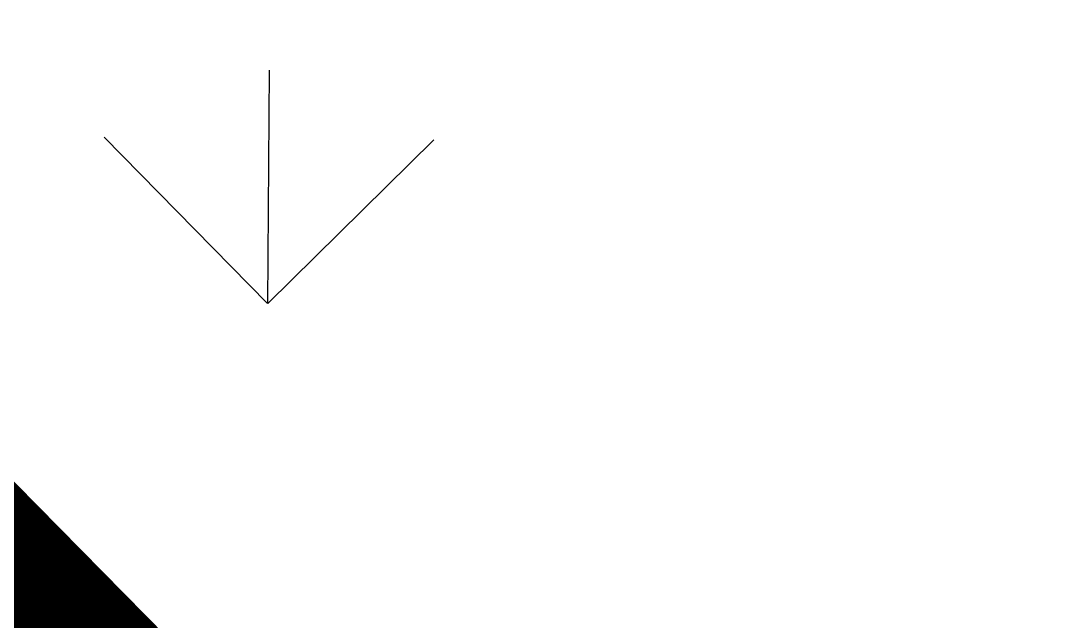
# Model space of a CAD drawing. Header units: metres. Extents: x 326467 to 340077, y 1811030 to 1824953.
# Drawn here: x 327760.1 to 327772.94, y 1814309.62 to 1814317.06 of the extents above; entities that cross this region are included whole.
import ezdxf

# ---------------------------------------------------------------- set-up
doc = ezdxf.new("R2010")
doc.units = ezdxf.units.M
doc.header["$MEASUREMENT"] = 0
for name, color, linetype in [('LOW TIDE LINE', 5, 'Continuous'), ('MANGROOVE', 112, 'Continuous'), ('RIVER HATCH', 4, 'Continuous')]:
    doc.layers.add(name, color=color, linetype=linetype)

# ---------------------------------------------------------------- blocks, each defined once
blk = doc.blocks.new('16')
at = {"layer": 'MANGROOVE'}
h = blk.add_hatch(dxfattribs=at)
h.set_pattern_fill('GRASS', color=256, scale=0.606428, angle=-0.4421)
h.set_pattern_definition([(89.55787, (320150.772, 1810233.299), (-10.807394, 10.975486), [2.888115, -18.895414]), (44.55787, (320150.772, 1810233.299), (-10.807394, 10.975486), [2.888115, -12.515166]), (134.55787, (320150.772, 1810233.299), (-10.975486, -10.807394), [2.888115, -12.515166])])
h.paths.add_polyline_path([(327889.263, 1814327.583), (327890.984, 1814352.96), (327885.082, 1814378.396), (327867.961, 1814389.032), (327857.933, 1814399.217), (327827.826, 1814399.658), (327809.041, 1814401.834), (327774.489, 1814402.101), (327747.515, 1814396.723), (327728.562, 1814377.065), (327722.848, 1814360.859), (327722.597, 1814328.361), (327725.821, 1814305.219), (327733.922, 1814307.178), (327742.038, 1814311.159), (327750.154, 1814315.139), (327758.208, 1814311.034), (327766.23, 1814302.885), (327774.221, 1814290.694), (327778.17, 1814278.533), (327814.178, 1814229.736), (327817.819, 1814225.11), (327844.328, 1814233.476), (327852.095, 1814252.206), (327857.349, 1814274.509), (327873.82, 1814301.803)])
at = {"layer": 'LOW TIDE LINE', "lineweight": 18, "const_width": 3.032}
blk.add_lwpolyline([(327942.412, 1814083.187), (327922.356, 1814103.558), (327878.233, 1814148.375), (327814.178, 1814229.736), (327778.17, 1814278.533), (327774.221, 1814290.694), (327766.23, 1814302.885), (327758.208, 1814311.034), (327750.154, 1814315.139), (327742.038, 1814311.159), (327733.922, 1814307.178), (327717.721, 1814303.26), (327709.574, 1814295.236), (327697.321, 1814279.157), (327689.143, 1814267.091), (327676.922, 1814255.055), (327660.628, 1814239.007), (327644.395, 1814231.046)], dxfattribs=at)
at = {"layer": 'MANGROOVE', "const_width": 3.032, "flags": 128}
blk.add_lwpolyline([(327728.562, 1814377.065), (327722.848, 1814360.859), (327722.597, 1814328.361), (327725.821, 1814305.219), (327733.922, 1814307.178), (327742.038, 1814311.159), (327750.154, 1814315.139), (327758.208, 1814311.034), (327766.23, 1814302.885), (327774.221, 1814290.694), (327778.17, 1814278.533), (327814.178, 1814229.736), (327817.819, 1814225.11), (327844.328, 1814233.476), (327852.095, 1814252.206), (327857.349, 1814274.509), (327873.82, 1814301.803), (327889.263, 1814327.583), (327890.984, 1814352.96), (327885.082, 1814378.396)], dxfattribs=at)
at = {"layer": 'RIVER HATCH', "const_width": 3.032, "flags": 128}
blk.add_lwpolyline([(327814.178, 1814229.736), (327778.17, 1814278.533), (327774.221, 1814290.694), (327766.23, 1814302.885), (327758.208, 1814311.034), (327750.154, 1814315.139), (327742.038, 1814311.159), (327733.922, 1814307.178), (327717.721, 1814303.26), (327709.574, 1814295.236), (327697.321, 1814279.157), (327689.143, 1814267.091), (327676.922, 1814255.055), (327660.628, 1814239.007), (327644.395, 1814231.046), (327644.364, 1814227.003), (327640.291, 1814222.991), (327636.186, 1814214.936)], dxfattribs=at)

msp = doc.modelspace()

# ---------------------------------------------------------------- block references
msp.add_blockref('16', (0, 0))

doc.saveas('drawing.dxf')
